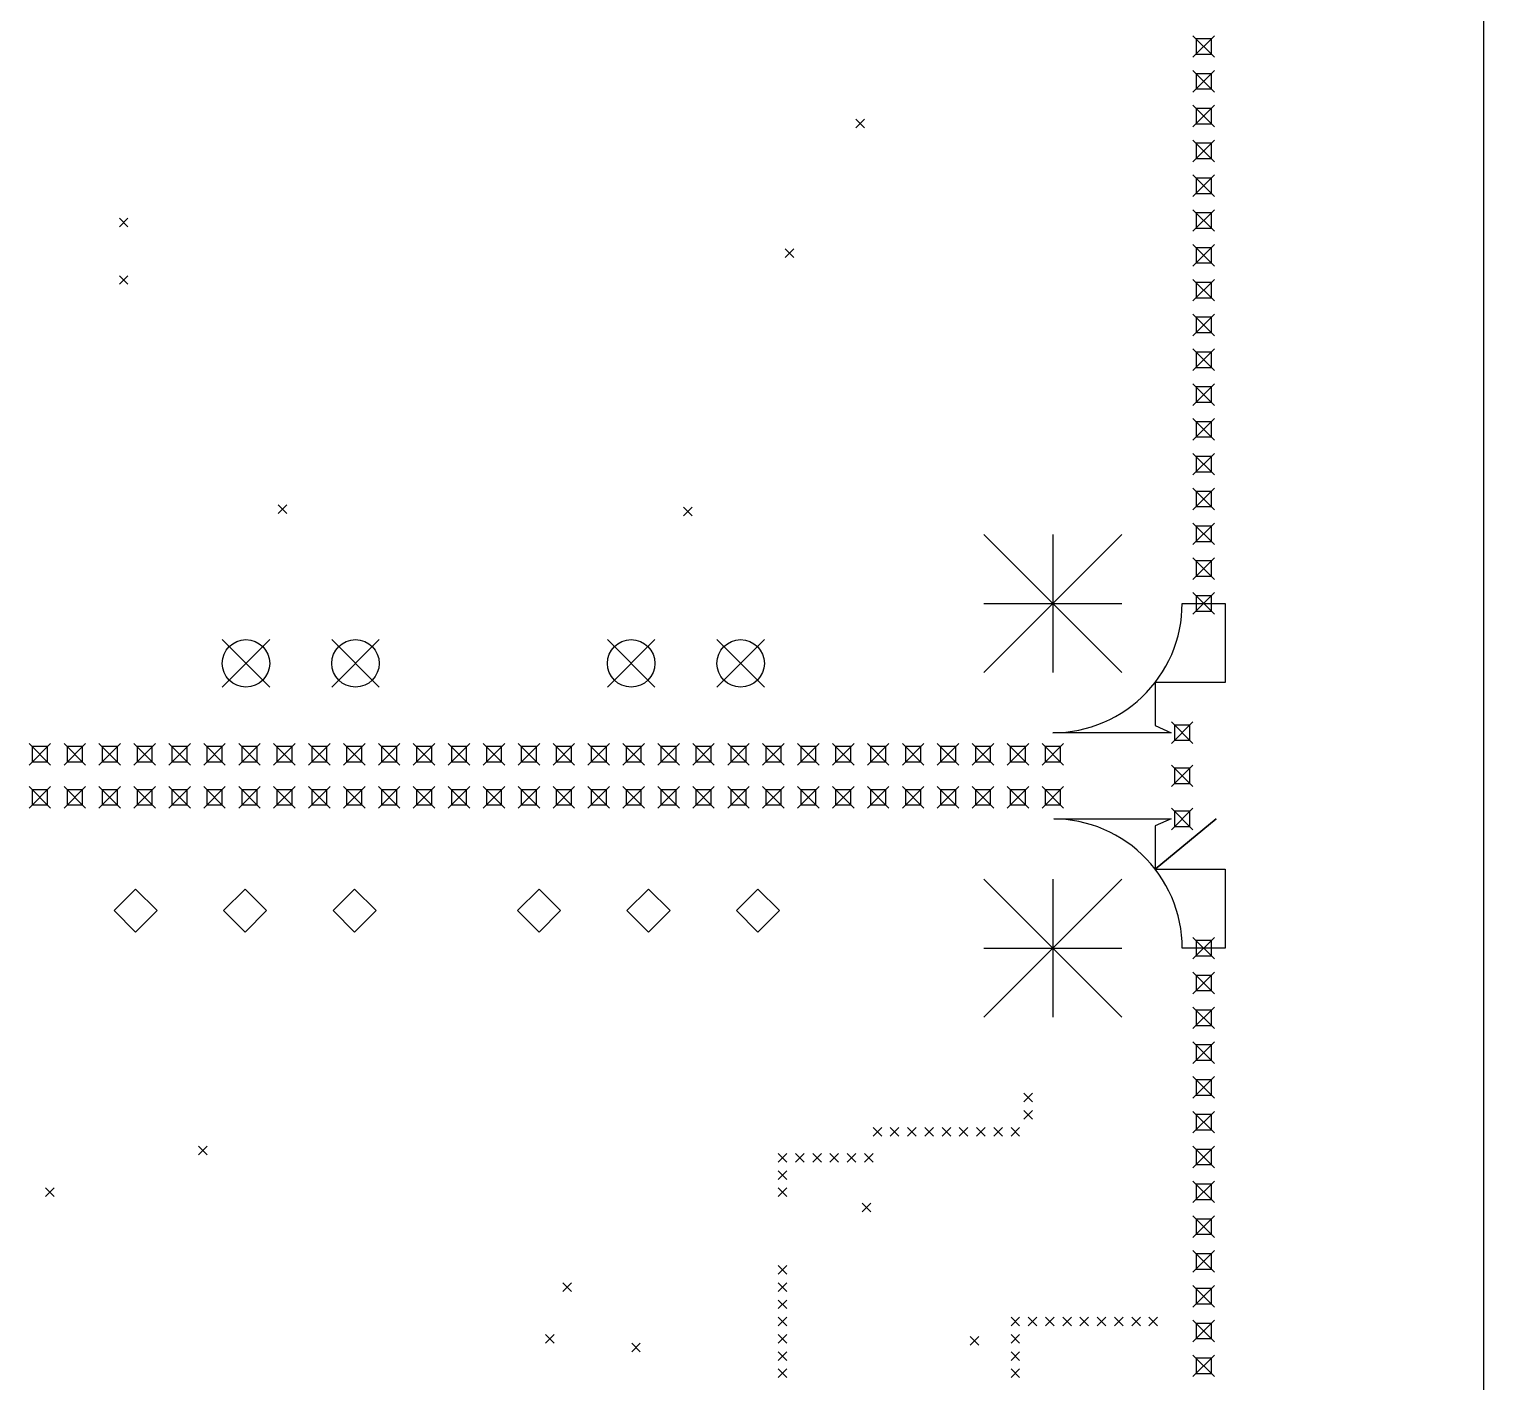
# Model space of a CAD drawing. Extents: x 69 to 143, y -148 to -20.
# Drawn here: x 104.75 to 138.5, y -83.07 to -51.67 of the extents above; entities that cross this region are included whole.
import ezdxf

# ---------------------------------------------------------------- set-up
doc = ezdxf.new("R2010")
doc.units = 0
doc.layers.add('BLACK', color=7, linetype='CONTINUOUS')

msp = doc.modelspace()

# ---------------------------------------------------------------- linework, layer by layer
at = {"layer": 'BLACK', "linetype": 'CONTINUOUS'}
for p, q in [((138.50001, -118.000027), (138.50001, -20)), ((131.750002, -51.826923), (132.250002, -52.326923)), ((132.250002, -51.826923), (131.750002, -52.326923)), ((132.17678, -51.900145), (131.823224, -51.900145)), ((131.823224, -51.900145), (131.823224, -52.253701)), ((132.17678, -52.253701), (132.17678, -51.900145)), ((131.823224, -52.253701), (132.17678, -52.253701)), ((131.750002, -52.634615), (132.250002, -53.134615)), ((132.250002, -52.634615), (131.750002, -53.134615)), ((132.17678, -52.707837), (131.823224, -52.707837)), ((131.823224, -52.707837), (131.823224, -53.061393)), ((132.17678, -53.061393), (132.17678, -52.707837)), ((131.823224, -53.061393), (132.17678, -53.061393)), ((131.750002, -53.442307), (132.250002, -53.942307)), ((132.250002, -53.442307), (131.750002, -53.942307)), ((132.17678, -53.515529), (131.823224, -53.515529)), ((131.823224, -53.515529), (131.823224, -53.869085)), ((132.17678, -53.869085), (132.17678, -53.515529)), ((123.929648, -53.765063), (124.129648, -53.965063)), ((124.129648, -53.765063), (123.929648, -53.965063)), ((131.823224, -53.869085), (132.17678, -53.869085)), ((131.750001, -54.25), (132.250001, -54.75)), ((132.250001, -54.25), (131.750001, -54.75)), ((132.176779, -54.323222), (131.823223, -54.323222)), ((131.823223, -54.323222), (131.823223, -54.676778)), ((132.176779, -54.676778), (132.176779, -54.323222)), ((131.823223, -54.676778), (132.176779, -54.676778)), ((131.750001, -55.057692), (132.250001, -55.557692)), ((132.250001, -55.057692), (131.750001, -55.557692)), ((132.176779, -55.130914), (131.823223, -55.130914)), ((131.823223, -55.130914), (131.823223, -55.48447)), ((132.176779, -55.48447), (132.176779, -55.130914)), ((131.823223, -55.48447), (132.176779, -55.48447)), ((131.750001, -55.865384), (132.250001, -56.365384)), ((132.250001, -55.865384), (131.750001, -56.365384)), ((132.176779, -55.938606), (131.823223, -55.938606)), ((131.823223, -55.938606), (131.823223, -56.292162)), ((132.176779, -56.292162), (132.176779, -55.938606)), ((106.844048, -56.061363), (107.044048, -56.261363)), ((107.044048, -56.061363), (106.844048, -56.261363)), ((131.823223, -56.292162), (132.176779, -56.292162)), ((131.750001, -56.673077), (132.250001, -57.173077)), ((132.250001, -56.673077), (131.750001, -57.173077)), ((122.288048, -56.772763), (122.488048, -56.972763)), ((122.488048, -56.772763), (122.288048, -56.972763)), ((132.176779, -56.746299), (131.823223, -56.746299)), ((131.823223, -56.746299), (131.823223, -57.099855)), ((132.176779, -57.099855), (132.176779, -56.746299)), ((131.823223, -57.099855), (132.176779, -57.099855)), ((106.844048, -57.395963), (107.044048, -57.595963)), ((107.044048, -57.395963), (106.844048, -57.595963)), ((131.750001, -57.480769), (132.250001, -57.980769)), ((132.250001, -57.480769), (131.750001, -57.980769)), ((132.176779, -57.553991), (131.823223, -57.553991)), ((131.823223, -57.553991), (131.823223, -57.907547)), ((132.176779, -57.907547), (132.176779, -57.553991)), ((131.823223, -57.907547), (132.176779, -57.907547)), ((131.75, -58.288461), (132.25, -58.788461)), ((132.25, -58.288461), (131.75, -58.788461)), ((132.176778, -58.361683), (131.823222, -58.361683)), ((131.823222, -58.361683), (131.823222, -58.715239)), ((132.176778, -58.715239), (132.176778, -58.361683)), ((131.823222, -58.715239), (132.176778, -58.715239)), ((131.75, -59.096153), (132.25, -59.596153)), ((132.25, -59.096153), (131.75, -59.596153)), ((132.176778, -59.169375), (131.823222, -59.169375)), ((131.823222, -59.169375), (131.823222, -59.522931)), ((132.176778, -59.522931), (132.176778, -59.169375)), ((131.823222, -59.522931), (132.176778, -59.522931)), ((131.75, -59.903846), (132.25, -60.403846)), ((132.25, -59.903846), (131.75, -60.403846)), ((132.176778, -59.977068), (131.823222, -59.977068)), ((131.823222, -59.977068), (131.823222, -60.330624)), ((132.176778, -60.330624), (132.176778, -59.977068)), ((131.823222, -60.330624), (132.176778, -60.330624)), ((131.75, -60.711538), (132.25, -61.211538)), ((132.25, -60.711538), (131.75, -61.211538)), ((132.176778, -60.78476), (131.823222, -60.78476)), ((131.823222, -60.78476), (131.823222, -61.138316)), ((132.176778, -61.138316), (132.176778, -60.78476)), ((131.823222, -61.138316), (132.176778, -61.138316)), ((131.749999, -61.51923), (132.249999, -62.01923)), ((132.249999, -61.51923), (131.749999, -62.01923)), ((132.176777, -61.592452), (131.823221, -61.592452)), ((131.823221, -61.592452), (131.823221, -61.946008)), ((132.176777, -61.946008), (132.176777, -61.592452)), ((131.823221, -61.946008), (132.176777, -61.946008)), ((131.749999, -62.326923), (132.249999, -62.826923)), ((132.249999, -62.326923), (131.749999, -62.826923)), ((132.176777, -62.400145), (131.823221, -62.400145)), ((131.823221, -62.400145), (131.823221, -62.753701)), ((132.176777, -62.753701), (132.176777, -62.400145)), ((110.529648, -62.714963), (110.729648, -62.914963)), ((110.729648, -62.714963), (110.529648, -62.914963)), ((119.929648, -62.765063), (120.129648, -62.965063)), ((120.129648, -62.765063), (119.929648, -62.965063)), ((131.823221, -62.753701), (132.176777, -62.753701)), ((126.899948, -63.400063), (130.099948, -66.600063)), ((130.099948, -63.400063), (126.899948, -66.600063)), ((128.499948, -63.400063), (128.499948, -66.600063)), ((131.749999, -63.134615), (132.249999, -63.634615)), ((132.249999, -63.134615), (131.749999, -63.634615)), ((132.176777, -63.207837), (131.823221, -63.207837)), ((131.823221, -63.207837), (131.823221, -63.561393)), ((132.176777, -63.561393), (132.176777, -63.207837)), ((131.823221, -63.561393), (132.176777, -63.561393)), ((131.749999, -63.942307), (132.249999, -64.442307)), ((132.249999, -63.942307), (131.749999, -64.442307)), ((132.176777, -64.015529), (131.823221, -64.015529)), ((131.823221, -64.015529), (131.823221, -64.369085)), ((132.176777, -64.369085), (132.176777, -64.015529)), ((131.823221, -64.369085), (132.176777, -64.369085)), ((131.749998, -64.75), (132.249998, -65.25)), ((132.249998, -64.75), (131.749998, -65.25)), ((126.899948, -65.000063), (130.099948, -65.000063)), ((131.496151, -65.151948), (131.499999, -65)), ((131.499999, -65), (132.50001, -65)), ((132.176776, -64.823222), (131.82322, -64.823222)), ((131.82322, -64.823222), (131.82322, -65.176778)), ((132.176776, -65.176778), (132.176776, -64.823222)), ((132.50001, -65), (132.50001, -66.836338)), ((131.438599, -65.603901), (131.465412, -65.454287)), ((131.465412, -65.454287), (131.484612, -65.303507)), ((131.484612, -65.303507), (131.496151, -65.151948)), ((131.82322, -65.176778), (132.176776, -65.176778)), ((131.362431, -65.898098), (131.404243, -65.751964)), ((131.404243, -65.751964), (131.438599, -65.603901)), ((109.231248, -65.841263), (110.331248, -66.941263)), ((110.331248, -65.841263), (109.231248, -66.941263)), ((111.771248, -65.841263), (112.871248, -66.941263)), ((112.871248, -65.841263), (111.771248, -66.941263)), ((118.167248, -65.841263), (119.267248, -66.941263)), ((119.267248, -65.841263), (118.167248, -66.941263)), ((120.707248, -65.841263), (121.807248, -66.941263)), ((121.807248, -65.841263), (120.707248, -66.941263)), ((131.256889, -66.183079), (131.313271, -66.041926)), ((131.313271, -66.041926), (131.362431, -65.898098)), ((131.045951, -66.586909), (131.123058, -66.455921)), ((131.123058, -66.455921), (131.193431, -66.321196)), ((131.193431, -66.321196), (131.256889, -66.183079)), ((130.872346, -66.836338), (130.962309, -66.713823)), ((130.962309, -66.713823), (131.045951, -66.586909)), ((130.566918, -67.174402), (130.674396, -67.066923)), ((130.674396, -67.066923), (130.776293, -66.954139)), ((130.776293, -66.954139), (130.872346, -66.836338)), ((130.872346, -66.836338), (130.872346, -67.836838)), ((132.50001, -66.836338), (130.872346, -66.836338)), ((130.086906, -67.545959), (130.21382, -67.462316)), ((130.21382, -67.462316), (130.336334, -67.372352)), ((130.336334, -67.372352), (130.454134, -67.276299)), ((130.454134, -67.276299), (130.566918, -67.174402)), ((129.398096, -67.862442), (129.541924, -67.813281)), ((129.541924, -67.813281), (129.683077, -67.756899)), ((129.683077, -67.756899), (129.821194, -67.693439)), ((129.821194, -67.693439), (129.955918, -67.623066)), ((129.955918, -67.623066), (130.086906, -67.545959)), ((130.872346, -67.836838), (131.241938, -68.000513)), ((131.25001, -67.750513), (131.75001, -68.250513)), ((131.75001, -67.750513), (131.25001, -68.250513)), ((131.676788, -67.823735), (131.323232, -67.823735)), ((131.323232, -67.823735), (131.323232, -68.177291)), ((131.676788, -68.177291), (131.676788, -67.823735)), ((128.499998, -68.000013), (128.651947, -67.996165)), ((131.241938, -68.000513), (128.499998, -68.000513)), ((128.651947, -67.996165), (128.803506, -67.984626)), ((128.803506, -67.984626), (128.954286, -67.965425)), ((128.954286, -67.965425), (129.103899, -67.938611)), ((129.103899, -67.938611), (129.251963, -67.904254)), ((129.251963, -67.904254), (129.398096, -67.862442)), ((104.749995, -68.250006), (105.249995, -68.750006)), ((105.249995, -68.250006), (104.749995, -68.750006)), ((105.176773, -68.323228), (104.823217, -68.323228)), ((104.823217, -68.323228), (104.823217, -68.676784)), ((105.176773, -68.676784), (105.176773, -68.323228)), ((105.560339, -68.250007), (106.060339, -68.750007)), ((106.060339, -68.250007), (105.560339, -68.750007)), ((105.987117, -68.323229), (105.633561, -68.323229)), ((105.633561, -68.323229), (105.633561, -68.676785)), ((105.987117, -68.676785), (105.987117, -68.323229)), ((106.370684, -68.250007), (106.870684, -68.750007)), ((106.870684, -68.250007), (106.370684, -68.750007)), ((106.797462, -68.323229), (106.443906, -68.323229)), ((106.443906, -68.323229), (106.443906, -68.676785)), ((106.797462, -68.676785), (106.797462, -68.323229)), ((107.181029, -68.250007), (107.681029, -68.750007)), ((107.681029, -68.250007), (107.181029, -68.750007)), ((107.607807, -68.323229), (107.254251, -68.323229)), ((107.254251, -68.323229), (107.254251, -68.676785)), ((107.607807, -68.676785), (107.607807, -68.323229)), ((107.991374, -68.250007), (108.491374, -68.750007)), ((108.491374, -68.250007), (107.991374, -68.750007)), ((108.418152, -68.323229), (108.064596, -68.323229)), ((108.064596, -68.323229), (108.064596, -68.676785)), ((108.418152, -68.676785), (108.418152, -68.323229)), ((108.801719, -68.250008), (109.301719, -68.750008)), ((109.301719, -68.250008), (108.801719, -68.750008)), ((109.228497, -68.32323), (108.874941, -68.32323)), ((108.874941, -68.32323), (108.874941, -68.676786)), ((109.228497, -68.676786), (109.228497, -68.32323)), ((109.612064, -68.250008), (110.112064, -68.750008)), ((110.112064, -68.250008), (109.612064, -68.750008)), ((110.038842, -68.32323), (109.685286, -68.32323)), ((109.685286, -68.32323), (109.685286, -68.676786)), ((110.038842, -68.676786), (110.038842, -68.32323)), ((110.422409, -68.250008), (110.922409, -68.750008)), ((110.922409, -68.250008), (110.422409, -68.750008)), ((110.849187, -68.32323), (110.495631, -68.32323)), ((110.495631, -68.32323), (110.495631, -68.676786)), ((110.849187, -68.676786), (110.849187, -68.32323)), ((111.232754, -68.250008), (111.732754, -68.750008)), ((111.732754, -68.250008), (111.232754, -68.750008)), ((111.659532, -68.32323), (111.305976, -68.32323)), ((111.305976, -68.32323), (111.305976, -68.676786)), ((111.659532, -68.676786), (111.659532, -68.32323)), ((112.043099, -68.250009), (112.543099, -68.750009)), ((112.543099, -68.250009), (112.043099, -68.750009)), ((112.469877, -68.323231), (112.116321, -68.323231)), ((112.116321, -68.323231), (112.116321, -68.676787)), ((112.469877, -68.676787), (112.469877, -68.323231)), ((112.853444, -68.250009), (113.353444, -68.750009)), ((113.353444, -68.250009), (112.853444, -68.750009)), ((113.280222, -68.323231), (112.926666, -68.323231)), ((112.926666, -68.323231), (112.926666, -68.676787)), ((113.280222, -68.676787), (113.280222, -68.323231)), ((113.663789, -68.250009), (114.163789, -68.750009)), ((114.163789, -68.250009), (113.663789, -68.750009)), ((114.090567, -68.323231), (113.737011, -68.323231)), ((113.737011, -68.323231), (113.737011, -68.676787)), ((114.090567, -68.676787), (114.090567, -68.323231)), ((114.474134, -68.250009), (114.974134, -68.750009)), ((114.974134, -68.250009), (114.474134, -68.750009)), ((114.900912, -68.323231), (114.547356, -68.323231)), ((114.547356, -68.323231), (114.547356, -68.676787)), ((114.900912, -68.676787), (114.900912, -68.323231)), ((115.284479, -68.25001), (115.784479, -68.75001)), ((115.784479, -68.25001), (115.284479, -68.75001)), ((115.711257, -68.323232), (115.357701, -68.323232)), ((115.357701, -68.323232), (115.357701, -68.676788)), ((115.711257, -68.676788), (115.711257, -68.323232)), ((116.094824, -68.25001), (116.594824, -68.75001)), ((116.594824, -68.25001), (116.094824, -68.75001)), ((116.521602, -68.323232), (116.168046, -68.323232)), ((116.168046, -68.323232), (116.168046, -68.676788)), ((116.521602, -68.676788), (116.521602, -68.323232)), ((116.905169, -68.25001), (117.405169, -68.75001)), ((117.405169, -68.25001), (116.905169, -68.75001)), ((117.331947, -68.323232), (116.978391, -68.323232)), ((116.978391, -68.323232), (116.978391, -68.676788)), ((117.331947, -68.676788), (117.331947, -68.323232)), ((117.715514, -68.25001), (118.215514, -68.75001)), ((118.215514, -68.25001), (117.715514, -68.75001)), ((118.142292, -68.323232), (117.788736, -68.323232)), ((117.788736, -68.323232), (117.788736, -68.676788)), ((118.142292, -68.676788), (118.142292, -68.323232)), ((118.525859, -68.250011), (119.025859, -68.750011)), ((119.025859, -68.250011), (118.525859, -68.750011)), ((118.952637, -68.323233), (118.599081, -68.323233)), ((118.599081, -68.323233), (118.599081, -68.676789)), ((118.952637, -68.676789), (118.952637, -68.323233)), ((119.336204, -68.250011), (119.836204, -68.750011)), ((119.836204, -68.250011), (119.336204, -68.750011)), ((119.762982, -68.323233), (119.409426, -68.323233)), ((119.409426, -68.323233), (119.409426, -68.676789)), ((119.762982, -68.676789), (119.762982, -68.323233)), ((120.146549, -68.250011), (120.646549, -68.750011)), ((120.646549, -68.250011), (120.146549, -68.750011)), ((120.573327, -68.323233), (120.219771, -68.323233)), ((120.219771, -68.323233), (120.219771, -68.676789)), ((120.573327, -68.676789), (120.573327, -68.323233)), ((120.956894, -68.250011), (121.456894, -68.750011)), ((121.456894, -68.250011), (120.956894, -68.750011)), ((121.383672, -68.323233), (121.030116, -68.323233)), ((121.030116, -68.323233), (121.030116, -68.676789)), ((121.383672, -68.676789), (121.383672, -68.323233)), ((121.767239, -68.250012), (122.267239, -68.750012)), ((122.267239, -68.250012), (121.767239, -68.750012)), ((122.194017, -68.323234), (121.840461, -68.323234)), ((121.840461, -68.323234), (121.840461, -68.67679)), ((122.194017, -68.67679), (122.194017, -68.323234)), ((122.577584, -68.250012), (123.077584, -68.750012)), ((123.077584, -68.250012), (122.577584, -68.750012)), ((123.004362, -68.323234), (122.650806, -68.323234)), ((122.650806, -68.323234), (122.650806, -68.67679)), ((123.004362, -68.67679), (123.004362, -68.323234)), ((123.387929, -68.250012), (123.887929, -68.750012)), ((123.887929, -68.250012), (123.387929, -68.750012)), ((123.814707, -68.323234), (123.461151, -68.323234)), ((123.461151, -68.323234), (123.461151, -68.67679)), ((123.814707, -68.67679), (123.814707, -68.323234)), ((124.198274, -68.250012), (124.698274, -68.750012)), ((124.698274, -68.250012), (124.198274, -68.750012)), ((124.625052, -68.323234), (124.271496, -68.323234)), ((124.271496, -68.323234), (124.271496, -68.67679)), ((124.625052, -68.67679), (124.625052, -68.323234)), ((125.008618, -68.250013), (125.508618, -68.750013)), ((125.508618, -68.250013), (125.008618, -68.750013)), ((125.435396, -68.323235), (125.08184, -68.323235)), ((125.08184, -68.323235), (125.08184, -68.676791)), ((125.435396, -68.676791), (125.435396, -68.323235)), ((125.818963, -68.250013), (126.318963, -68.750013)), ((126.318963, -68.250013), (125.818963, -68.750013)), ((126.245741, -68.323235), (125.892185, -68.323235)), ((125.892185, -68.323235), (125.892185, -68.676791)), ((126.245741, -68.676791), (126.245741, -68.323235)), ((126.629308, -68.250013), (127.129308, -68.750013)), ((127.129308, -68.250013), (126.629308, -68.750013)), ((127.056086, -68.323235), (126.70253, -68.323235)), ((126.70253, -68.323235), (126.70253, -68.676791)), ((127.056086, -68.676791), (127.056086, -68.323235)), ((127.439653, -68.250013), (127.939653, -68.750013)), ((127.939653, -68.250013), (127.439653, -68.750013)), ((127.866431, -68.323235), (127.512875, -68.323235)), ((127.512875, -68.323235), (127.512875, -68.676791)), ((127.866431, -68.676791), (127.866431, -68.323235)), ((128.249998, -68.250013), (128.749998, -68.750013)), ((128.749998, -68.250013), (128.249998, -68.750013)), ((128.676776, -68.323235), (128.32322, -68.323235)), ((128.32322, -68.323235), (128.32322, -68.676791)), ((128.676776, -68.676791), (128.676776, -68.323235)), ((131.323232, -68.177291), (131.676788, -68.177291)), ((104.823217, -68.676784), (105.176773, -68.676784)), ((105.633561, -68.676785), (105.987117, -68.676785)), ((106.443906, -68.676785), (106.797462, -68.676785)), ((107.254251, -68.676785), (107.607807, -68.676785)), ((108.064596, -68.676785), (108.418152, -68.676785)), ((108.874941, -68.676786), (109.228497, -68.676786)), ((109.685286, -68.676786), (110.038842, -68.676786)), ((110.495631, -68.676786), (110.849187, -68.676786)), ((111.305976, -68.676786), (111.659532, -68.676786)), ((112.116321, -68.676787), (112.469877, -68.676787)), ((112.926666, -68.676787), (113.280222, -68.676787)), ((113.737011, -68.676787), (114.090567, -68.676787)), ((114.547356, -68.676787), (114.900912, -68.676787)), ((115.357701, -68.676788), (115.711257, -68.676788)), ((116.168046, -68.676788), (116.521602, -68.676788)), ((116.978391, -68.676788), (117.331947, -68.676788)), ((117.788736, -68.676788), (118.142292, -68.676788)), ((118.599081, -68.676789), (118.952637, -68.676789)), ((119.409426, -68.676789), (119.762982, -68.676789)), ((120.219771, -68.676789), (120.573327, -68.676789)), ((121.030116, -68.676789), (121.383672, -68.676789)), ((121.840461, -68.67679), (122.194017, -68.67679)), ((122.650806, -68.67679), (123.004362, -68.67679)), ((123.461151, -68.67679), (123.814707, -68.67679)), ((124.271496, -68.67679), (124.625052, -68.67679)), ((125.08184, -68.676791), (125.435396, -68.676791)), ((125.892185, -68.676791), (126.245741, -68.676791)), ((126.70253, -68.676791), (127.056086, -68.676791)), ((127.512875, -68.676791), (127.866431, -68.676791)), ((128.32322, -68.676791), (128.676776, -68.676791)), ((131.25001, -68.750513), (131.75001, -69.250513)), ((131.75001, -68.750513), (131.25001, -69.250513)), ((131.676788, -68.823735), (131.323232, -68.823735)), ((131.323232, -68.823735), (131.323232, -69.177291)), ((131.676788, -69.177291), (131.676788, -68.823735)), ((131.323232, -69.177291), (131.676788, -69.177291)), ((104.749991, -69.250017), (105.249991, -69.750017)), ((105.249991, -69.250017), (104.749991, -69.750017)), ((105.176769, -69.323239), (104.823213, -69.323239)), ((104.823213, -69.323239), (104.823213, -69.676795)), ((105.176769, -69.676795), (105.176769, -69.323239)), ((105.560335, -69.250016), (106.060335, -69.750016)), ((106.060335, -69.250016), (105.560335, -69.750016)), ((105.987113, -69.323238), (105.633557, -69.323238)), ((105.633557, -69.323238), (105.633557, -69.676794)), ((105.987113, -69.676794), (105.987113, -69.323238)), ((106.37068, -69.250016), (106.87068, -69.750016)), ((106.87068, -69.250016), (106.37068, -69.750016)), ((106.797458, -69.323238), (106.443902, -69.323238)), ((106.443902, -69.323238), (106.443902, -69.676794)), ((106.797458, -69.676794), (106.797458, -69.323238)), ((107.181025, -69.250016), (107.681025, -69.750016)), ((107.681025, -69.250016), (107.181025, -69.750016)), ((107.607803, -69.323238), (107.254247, -69.323238)), ((107.254247, -69.323238), (107.254247, -69.676794)), ((107.607803, -69.676794), (107.607803, -69.323238)), ((107.99137, -69.250016), (108.49137, -69.750016)), ((108.49137, -69.250016), (107.99137, -69.750016)), ((108.418148, -69.323238), (108.064592, -69.323238)), ((108.064592, -69.323238), (108.064592, -69.676794)), ((108.418148, -69.676794), (108.418148, -69.323238)), ((108.801715, -69.250016), (109.301715, -69.750016)), ((109.301715, -69.250016), (108.801715, -69.750016)), ((109.228493, -69.323238), (108.874937, -69.323238)), ((108.874937, -69.323238), (108.874937, -69.676794)), ((109.228493, -69.676794), (109.228493, -69.323238)), ((109.612059, -69.250016), (110.112059, -69.750016)), ((110.112059, -69.250016), (109.612059, -69.750016)), ((110.038837, -69.323238), (109.685281, -69.323238)), ((109.685281, -69.323238), (109.685281, -69.676794)), ((110.038837, -69.676794), (110.038837, -69.323238)), ((110.422404, -69.250016), (110.922404, -69.750016)), ((110.922404, -69.250016), (110.422404, -69.750016)), ((110.849182, -69.323238), (110.495626, -69.323238)), ((110.495626, -69.323238), (110.495626, -69.676794)), ((110.849182, -69.676794), (110.849182, -69.323238)), ((111.232749, -69.250016), (111.732749, -69.750016)), ((111.732749, -69.250016), (111.232749, -69.750016)), ((111.659527, -69.323238), (111.305971, -69.323238)), ((111.305971, -69.323238), (111.305971, -69.676794)), ((111.659527, -69.676794), (111.659527, -69.323238)), ((112.043094, -69.250016), (112.543094, -69.750016)), ((112.543094, -69.250016), (112.043094, -69.750016)), ((112.469872, -69.323238), (112.116316, -69.323238)), ((112.116316, -69.323238), (112.116316, -69.676794)), ((112.469872, -69.676794), (112.469872, -69.323238)), ((112.853439, -69.250015), (113.353439, -69.750015)), ((113.353439, -69.250015), (112.853439, -69.750015)), ((113.280217, -69.323237), (112.926661, -69.323237)), ((112.926661, -69.323237), (112.926661, -69.676793)), ((113.280217, -69.676793), (113.280217, -69.323237)), ((113.663784, -69.250015), (114.163784, -69.750015)), ((114.163784, -69.250015), (113.663784, -69.750015)), ((114.090562, -69.323237), (113.737006, -69.323237)), ((113.737006, -69.323237), (113.737006, -69.676793)), ((114.090562, -69.676793), (114.090562, -69.323237)), ((114.474128, -69.250015), (114.974128, -69.750015)), ((114.974128, -69.250015), (114.474128, -69.750015)), ((114.900906, -69.323237), (114.54735, -69.323237)), ((114.54735, -69.323237), (114.54735, -69.676793)), ((114.900906, -69.676793), (114.900906, -69.323237)), ((115.284473, -69.250015), (115.784473, -69.750015)), ((115.784473, -69.250015), (115.284473, -69.750015)), ((115.711251, -69.323237), (115.357695, -69.323237)), ((115.357695, -69.323237), (115.357695, -69.676793)), ((115.711251, -69.676793), (115.711251, -69.323237)), ((116.094818, -69.250015), (116.594818, -69.750015)), ((116.594818, -69.250015), (116.094818, -69.750015)), ((116.521596, -69.323237), (116.16804, -69.323237)), ((116.16804, -69.323237), (116.16804, -69.676793)), ((116.521596, -69.676793), (116.521596, -69.323237)), ((116.905163, -69.250015), (117.405163, -69.750015)), ((117.405163, -69.250015), (116.905163, -69.750015)), ((117.331941, -69.323237), (116.978385, -69.323237)), ((116.978385, -69.323237), (116.978385, -69.676793)), ((117.331941, -69.676793), (117.331941, -69.323237)), ((117.715508, -69.250015), (118.215508, -69.750015)), ((118.215508, -69.250015), (117.715508, -69.750015)), ((118.142286, -69.323237), (117.78873, -69.323237)), ((117.78873, -69.323237), (117.78873, -69.676793)), ((118.142286, -69.676793), (118.142286, -69.323237)), ((118.525853, -69.250015), (119.025853, -69.750015)), ((119.025853, -69.250015), (118.525853, -69.750015)), ((118.952631, -69.323237), (118.599075, -69.323237)), ((118.599075, -69.323237), (118.599075, -69.676793)), ((118.952631, -69.676793), (118.952631, -69.323237)), ((119.336197, -69.250015), (119.836197, -69.750015)), ((119.836197, -69.250015), (119.336197, -69.750015)), ((119.762975, -69.323237), (119.409419, -69.323237)), ((119.409419, -69.323237), (119.409419, -69.676793)), ((119.762975, -69.676793), (119.762975, -69.323237)), ((120.146542, -69.250015), (120.646542, -69.750015)), ((120.646542, -69.250015), (120.146542, -69.750015)), ((120.57332, -69.323237), (120.219764, -69.323237)), ((120.219764, -69.323237), (120.219764, -69.676793)), ((120.57332, -69.676793), (120.57332, -69.323237)), ((120.956887, -69.250014), (121.456887, -69.750014)), ((121.456887, -69.250014), (120.956887, -69.750014)), ((121.383665, -69.323236), (121.030109, -69.323236)), ((121.030109, -69.323236), (121.030109, -69.676792)), ((121.383665, -69.676792), (121.383665, -69.323236)), ((121.767232, -69.250014), (122.267232, -69.750014)), ((122.267232, -69.250014), (121.767232, -69.750014)), ((122.19401, -69.323236), (121.840454, -69.323236)), ((121.840454, -69.323236), (121.840454, -69.676792)), ((122.19401, -69.676792), (122.19401, -69.323236)), ((122.577577, -69.250014), (123.077577, -69.750014)), ((123.077577, -69.250014), (122.577577, -69.750014)), ((123.004355, -69.323236), (122.650799, -69.323236)), ((122.650799, -69.323236), (122.650799, -69.676792)), ((123.004355, -69.676792), (123.004355, -69.323236)), ((123.387921, -69.250014), (123.887921, -69.750014)), ((123.887921, -69.250014), (123.387921, -69.750014)), ((123.814699, -69.323236), (123.461143, -69.323236)), ((123.461143, -69.323236), (123.461143, -69.676792)), ((123.814699, -69.676792), (123.814699, -69.323236)), ((124.198266, -69.250014), (124.698266, -69.750014)), ((124.698266, -69.250014), (124.198266, -69.750014)), ((124.625044, -69.323236), (124.271488, -69.323236)), ((124.271488, -69.323236), (124.271488, -69.676792)), ((124.625044, -69.676792), (124.625044, -69.323236)), ((125.008611, -69.250014), (125.508611, -69.750014)), ((125.508611, -69.250014), (125.008611, -69.750014)), ((125.435389, -69.323236), (125.081833, -69.323236)), ((125.081833, -69.323236), (125.081833, -69.676792)), ((125.435389, -69.676792), (125.435389, -69.323236)), ((125.818956, -69.250014), (126.318956, -69.750014)), ((126.318956, -69.250014), (125.818956, -69.750014)), ((126.245734, -69.323236), (125.892178, -69.323236)), ((125.892178, -69.323236), (125.892178, -69.676792)), ((126.245734, -69.676792), (126.245734, -69.323236)), ((126.629301, -69.250014), (127.129301, -69.750014)), ((127.129301, -69.250014), (126.629301, -69.750014)), ((127.056079, -69.323236), (126.702523, -69.323236)), ((126.702523, -69.323236), (126.702523, -69.676792)), ((127.056079, -69.676792), (127.056079, -69.323236)), ((127.439646, -69.250014), (127.939646, -69.750014)), ((127.939646, -69.250014), (127.439646, -69.750014)), ((127.866424, -69.323236), (127.512868, -69.323236)), ((127.512868, -69.323236), (127.512868, -69.676792)), ((127.866424, -69.676792), (127.866424, -69.323236)), ((128.24999, -69.250014), (128.74999, -69.750014)), ((128.74999, -69.250014), (128.24999, -69.750014)), ((128.676768, -69.323236), (128.323212, -69.323236)), ((128.323212, -69.323236), (128.323212, -69.676792)), ((128.676768, -69.676792), (128.676768, -69.323236)), ((104.823213, -69.676795), (105.176769, -69.676795)), ((105.633557, -69.676794), (105.987113, -69.676794)), ((106.443902, -69.676794), (106.797458, -69.676794)), ((107.254247, -69.676794), (107.607803, -69.676794)), ((108.064592, -69.676794), (108.418148, -69.676794)), ((108.874937, -69.676794), (109.228493, -69.676794)), ((109.685281, -69.676794), (110.038837, -69.676794)), ((110.495626, -69.676794), (110.849182, -69.676794)), ((111.305971, -69.676794), (111.659527, -69.676794)), ((112.116316, -69.676794), (112.469872, -69.676794)), ((112.926661, -69.676793), (113.280217, -69.676793)), ((113.737006, -69.676793), (114.090562, -69.676793)), ((114.54735, -69.676793), (114.900906, -69.676793)), ((115.357695, -69.676793), (115.711251, -69.676793)), ((116.16804, -69.676793), (116.521596, -69.676793)), ((116.978385, -69.676793), (117.331941, -69.676793)), ((117.78873, -69.676793), (118.142286, -69.676793)), ((118.599075, -69.676793), (118.952631, -69.676793)), ((119.409419, -69.676793), (119.762975, -69.676793)), ((120.219764, -69.676793), (120.57332, -69.676793)), ((121.030109, -69.676792), (121.383665, -69.676792)), ((121.840454, -69.676792), (122.19401, -69.676792)), ((122.650799, -69.676792), (123.004355, -69.676792)), ((123.461143, -69.676792), (123.814699, -69.676792)), ((124.271488, -69.676792), (124.625044, -69.676792)), ((125.081833, -69.676792), (125.435389, -69.676792)), ((125.892178, -69.676792), (126.245734, -69.676792)), ((126.702523, -69.676792), (127.056079, -69.676792)), ((127.512868, -69.676792), (127.866424, -69.676792)), ((128.323212, -69.676792), (128.676768, -69.676792)), ((131.25001, -69.750513), (131.75001, -70.250513)), ((131.75001, -69.750513), (131.25001, -70.250513)), ((131.676788, -69.823735), (131.323232, -69.823735)), ((131.323232, -69.823735), (131.323232, -70.177291)), ((131.676788, -70.177291), (131.676788, -69.823735)), ((128.651939, -70.003861), (128.519736, -70.000513)), ((128.519736, -70.000513), (131.241917, -70.000513)), ((128.803498, -70.0154), (128.651939, -70.003861)), ((128.954278, -70.034601), (128.803498, -70.0154)), ((129.103892, -70.061414), (128.954278, -70.034601)), ((129.251955, -70.09577), (129.103892, -70.061414)), ((129.398089, -70.137582), (129.251955, -70.09577)), ((129.541917, -70.186742), (129.398089, -70.137582)), ((129.68307, -70.243124), (129.541917, -70.186742)), ((130.872344, -71.163679), (132.285279, -70.000513)), ((131.241917, -70.000513), (130.872344, -70.164179)), ((132.285279, -70.000513), (130.872344, -71.163679)), ((130.872344, -70.164179), (130.872344, -71.163679)), ((131.323232, -70.177291), (131.676788, -70.177291)), ((129.821187, -70.306583), (129.68307, -70.243124)), ((129.955912, -70.376956), (129.821187, -70.306583)), ((130.0869, -70.454063), (129.955912, -70.376956)), ((130.213814, -70.537705), (130.0869, -70.454063)), ((130.336329, -70.627668), (130.213814, -70.537705)), ((130.45413, -70.723721), (130.336329, -70.627668)), ((130.566914, -70.825617), (130.45413, -70.723721)), ((130.674393, -70.933095), (130.566914, -70.825617)), ((130.77629, -71.045879), (130.674393, -70.933095)), ((130.872344, -71.163679), (130.77629, -71.045879)), ((130.962308, -71.286193), (130.872344, -71.163679)), ((130.872344, -71.163679), (132.50001, -71.163679)), ((132.50001, -71.163679), (132.50001, -73.000014)), ((126.899948, -71.400077), (130.099948, -74.600077)), ((130.099948, -71.400077), (126.899948, -74.600077)), ((128.499948, -71.400077), (128.499948, -74.600077)), ((131.045951, -71.413107), (130.962308, -71.286193)), ((131.123058, -71.544094), (131.045951, -71.413107)), ((131.193432, -71.678819), (131.123058, -71.544094)), ((107.221248, -71.628777), (106.721248, -72.128777)), ((107.721248, -72.128777), (107.221248, -71.628777)), ((109.761248, -71.628777), (109.261248, -72.128777)), ((110.261248, -72.128777), (109.761248, -71.628777)), ((112.301248, -71.628777), (111.801248, -72.128777)), ((112.801248, -72.128777), (112.301248, -71.628777)), ((116.579548, -71.628777), (116.079548, -72.128777)), ((117.079548, -72.128777), (116.579548, -71.628777)), ((119.119548, -71.628777), (118.619548, -72.128777)), ((119.619548, -72.128777), (119.119548, -71.628777)), ((121.659548, -71.628777), (121.159548, -72.128777)), ((122.159548, -72.128777), (121.659548, -71.628777)), ((131.256892, -71.816935), (131.193432, -71.678819)), ((131.313275, -71.958088), (131.256892, -71.816935)), ((106.721248, -72.128777), (107.221248, -72.628777)), ((107.221248, -72.628777), (107.721248, -72.128777)), ((109.261248, -72.128777), (109.761248, -72.628777)), ((109.761248, -72.628777), (110.261248, -72.128777)), ((111.801248, -72.128777), (112.301248, -72.628777)), ((112.301248, -72.628777), (112.801248, -72.128777)), ((116.079548, -72.128777), (116.579548, -72.628777)), ((116.579548, -72.628777), (117.079548, -72.128777)), ((118.619548, -72.128777), (119.119548, -72.628777)), ((119.119548, -72.628777), (119.619548, -72.128777)), ((121.159548, -72.128777), (121.659548, -72.628777)), ((121.659548, -72.628777), (122.159548, -72.128777)), ((131.362436, -72.101916), (131.313275, -71.958088)), ((131.404249, -72.248049), (131.362436, -72.101916)), ((131.438606, -72.396113), (131.404249, -72.248049)), ((131.46542, -72.545726), (131.438606, -72.396113)), ((131.484622, -72.696506), (131.46542, -72.545726)), ((131.496162, -72.848065), (131.484622, -72.696506)), ((131.50001, -73.000014), (131.496162, -72.848065)), ((131.75001, -72.750014), (132.25001, -73.250014)), ((132.25001, -72.750014), (131.75001, -73.250014)), ((132.176788, -72.823236), (131.823232, -72.823236)), ((131.823232, -72.823236), (131.823232, -73.176792)), ((132.176788, -73.176792), (132.176788, -72.823236)), ((126.899948, -73.000077), (130.099948, -73.000077)), ((132.50001, -73.000014), (131.50001, -73.000014)), ((131.823232, -73.176792), (132.176788, -73.176792)), ((131.75001, -73.557706), (132.25001, -74.057706)), ((132.25001, -73.557706), (131.75001, -74.057706)), ((132.176788, -73.630928), (131.823232, -73.630928)), ((131.823232, -73.630928), (131.823232, -73.984484)), ((132.176788, -73.984484), (132.176788, -73.630928)), ((131.823232, -73.984484), (132.176788, -73.984484)), ((131.75001, -74.365398), (132.25001, -74.865398)), ((132.25001, -74.365398), (131.75001, -74.865398)), ((132.176788, -74.43862), (131.823232, -74.43862)), ((131.823232, -74.43862), (131.823232, -74.792176)), ((132.176788, -74.792176), (132.176788, -74.43862)), ((131.823232, -74.792176), (132.176788, -74.792176)), ((131.75001, -75.173091), (132.25001, -75.673091)), ((132.25001, -75.173091), (131.75001, -75.673091)), ((132.176788, -75.246313), (131.823232, -75.246313)), ((131.823232, -75.246313), (131.823232, -75.599869)), ((132.176788, -75.599869), (132.176788, -75.246313)), ((131.823232, -75.599869), (132.176788, -75.599869)), ((131.75001, -75.980783), (132.25001, -76.480783)), ((132.25001, -75.980783), (131.75001, -76.480783)), ((132.176788, -76.054005), (131.823232, -76.054005)), ((131.823232, -76.054005), (131.823232, -76.407561)), ((132.176788, -76.407561), (132.176788, -76.054005)), ((127.829648, -76.365077), (128.029648, -76.565077)), ((128.029648, -76.365077), (127.829648, -76.565077)), ((131.823232, -76.407561), (132.176788, -76.407561)), ((127.829648, -76.765077), (128.029648, -76.965077)), ((128.029648, -76.765077), (127.829648, -76.965077)), ((131.750009, -76.788475), (132.250009, -77.288475)), ((132.250009, -76.788475), (131.750009, -77.288475)), ((132.176787, -76.861697), (131.823231, -76.861697)), ((131.823231, -76.861697), (131.823231, -77.215253)), ((132.176787, -77.215253), (132.176787, -76.861697)), ((124.329648, -77.165077), (124.529648, -77.365077)), ((124.529648, -77.165077), (124.329648, -77.365077)), ((124.729648, -77.165077), (124.929648, -77.365077)), ((124.929648, -77.165077), (124.729648, -77.365077)), ((125.129648, -77.165077), (125.329648, -77.365077)), ((125.329648, -77.165077), (125.129648, -77.365077)), ((125.529648, -77.165077), (125.729648, -77.365077)), ((125.729648, -77.165077), (125.529648, -77.365077)), ((125.929648, -77.165077), (126.129648, -77.365077)), ((126.129648, -77.165077), (125.929648, -77.365077)), ((126.329648, -77.165077), (126.529648, -77.365077)), ((126.529648, -77.165077), (126.329648, -77.365077)), ((126.729648, -77.165077), (126.929648, -77.365077)), ((126.929648, -77.165077), (126.729648, -77.365077)), ((127.129648, -77.165077), (127.329648, -77.365077)), ((127.329648, -77.165077), (127.129648, -77.365077)), ((127.529648, -77.165077), (127.729648, -77.365077)), ((127.729648, -77.165077), (127.529648, -77.365077)), ((131.823231, -77.215253), (132.176787, -77.215253)), ((108.679648, -77.595077), (108.879648, -77.795077)), ((108.879648, -77.595077), (108.679648, -77.795077)), ((131.750009, -77.596167), (132.250009, -78.096167)), ((132.250009, -77.596167), (131.750009, -78.096167)), ((122.129648, -77.765077), (122.329648, -77.965077)), ((122.329648, -77.765077), (122.129648, -77.965077)), ((122.529648, -77.765077), (122.729648, -77.965077)), ((122.729648, -77.765077), (122.529648, -77.965077)), ((122.929648, -77.765077), (123.129648, -77.965077)), ((123.129648, -77.765077), (122.929648, -77.965077)), ((123.329648, -77.765077), (123.529648, -77.965077)), ((123.529648, -77.765077), (123.329648, -77.965077)), ((123.729648, -77.765077), (123.929648, -77.965077)), ((123.929648, -77.765077), (123.729648, -77.965077)), ((124.129648, -77.765077), (124.329648, -77.965077)), ((124.329648, -77.765077), (124.129648, -77.965077)), ((132.176787, -77.669389), (131.823231, -77.669389)), ((131.823231, -77.669389), (131.823231, -78.022945)), ((132.176787, -78.022945), (132.176787, -77.669389)), ((122.129648, -78.165077), (122.329648, -78.365077)), ((122.329648, -78.165077), (122.129648, -78.365077)), ((131.823231, -78.022945), (132.176787, -78.022945)), ((105.129648, -78.565077), (105.329648, -78.765077)), ((105.329648, -78.565077), (105.129648, -78.765077)), ((122.129648, -78.565077), (122.329648, -78.765077)), ((122.329648, -78.565077), (122.129648, -78.765077)), ((131.750009, -78.40386), (132.250009, -78.90386)), ((132.250009, -78.40386), (131.750009, -78.90386)), ((132.176787, -78.477082), (131.823231, -78.477082)), ((131.823231, -78.477082), (131.823231, -78.830638)), ((132.176787, -78.830638), (132.176787, -78.477082)), ((124.079648, -78.915077), (124.279648, -79.115077)), ((124.279648, -78.915077), (124.079648, -79.115077)), ((131.823231, -78.830638), (132.176787, -78.830638)), ((131.750009, -79.211552), (132.250009, -79.711552)), ((132.250009, -79.211552), (131.750009, -79.711552)), ((132.176787, -79.284774), (131.823231, -79.284774)), ((131.823231, -79.284774), (131.823231, -79.63833)), ((132.176787, -79.63833), (132.176787, -79.284774)), ((131.823231, -79.63833), (132.176787, -79.63833)), ((131.750008, -80.019244), (132.250008, -80.519244)), ((132.250008, -80.019244), (131.750008, -80.519244)), ((132.176786, -80.092466), (131.82323, -80.092466)), ((131.82323, -80.092466), (131.82323, -80.446022)), ((132.176786, -80.446022), (132.176786, -80.092466)), ((122.129648, -80.365077), (122.329648, -80.565077)), ((122.329648, -80.365077), (122.129648, -80.565077)), ((131.82323, -80.446022), (132.176786, -80.446022)), ((117.129648, -80.765077), (117.329648, -80.965077)), ((117.329648, -80.765077), (117.129648, -80.965077)), ((122.129648, -80.765077), (122.329648, -80.965077)), ((122.329648, -80.765077), (122.129648, -80.965077)), ((131.750008, -80.826937), (132.250008, -81.326937)), ((132.250008, -80.826937), (131.750008, -81.326937)), ((132.176786, -80.900159), (131.82323, -80.900159)), ((131.82323, -80.900159), (131.82323, -81.253715)), ((132.176786, -81.253715), (132.176786, -80.900159)), ((122.129648, -81.165077), (122.329648, -81.365077)), ((122.329648, -81.165077), (122.129648, -81.365077)), ((131.82323, -81.253715), (132.176786, -81.253715)), ((122.129648, -81.565077), (122.329648, -81.765077)), ((122.329648, -81.565077), (122.129648, -81.765077)), ((127.529648, -81.565077), (127.729648, -81.765077)), ((127.729648, -81.565077), (127.529648, -81.765077)), ((127.929648, -81.565077), (128.129648, -81.765077)), ((128.129648, -81.565077), (127.929648, -81.765077)), ((128.329648, -81.565077), (128.529648, -81.765077)), ((128.529648, -81.565077), (128.329648, -81.765077)), ((128.729648, -81.565077), (128.929648, -81.765077)), ((128.929648, -81.565077), (128.729648, -81.765077)), ((129.129648, -81.565077), (129.329648, -81.765077)), ((129.329648, -81.565077), (129.129648, -81.765077)), ((129.529648, -81.565077), (129.729648, -81.765077)), ((129.729648, -81.565077), (129.529648, -81.765077)), ((129.929648, -81.565077), (130.129648, -81.765077)), ((130.129648, -81.565077), (129.929648, -81.765077)), ((130.329648, -81.565077), (130.529648, -81.765077)), ((130.529648, -81.565077), (130.329648, -81.765077)), ((130.729648, -81.565077), (130.929648, -81.765077)), ((130.929648, -81.565077), (130.729648, -81.765077)), ((131.750008, -81.634629), (132.250008, -82.134629)), ((132.250008, -81.634629), (131.750008, -82.134629)), ((116.729648, -81.965077), (116.929648, -82.165077)), ((116.929648, -81.965077), (116.729648, -82.165077)), ((122.129648, -81.965077), (122.329648, -82.165077)), ((122.329648, -81.965077), (122.129648, -82.165077)), ((127.529648, -81.965077), (127.729648, -82.165077)), ((127.729648, -81.965077), (127.529648, -82.165077)), ((132.176786, -81.707851), (131.82323, -81.707851)), ((131.82323, -81.707851), (131.82323, -82.061407)), ((132.176786, -82.061407), (132.176786, -81.707851)), ((118.729648, -82.165077), (118.929648, -82.365077)), ((118.929648, -82.165077), (118.729648, -82.365077)), ((126.579648, -82.015077), (126.779648, -82.215077)), ((126.779648, -82.015077), (126.579648, -82.215077)), ((131.82323, -82.061407), (132.176786, -82.061407)), ((122.129648, -82.365077), (122.329648, -82.565077)), ((122.329648, -82.365077), (122.129648, -82.565077)), ((127.529648, -82.365077), (127.729648, -82.565077)), ((127.729648, -82.365077), (127.529648, -82.565077)), ((131.750008, -82.442321), (132.250008, -82.942321)), ((132.250008, -82.442321), (131.750008, -82.942321)), ((132.176786, -82.515543), (131.82323, -82.515543)), ((131.82323, -82.515543), (131.82323, -82.869099)), ((132.176786, -82.869099), (132.176786, -82.515543)), ((122.129648, -82.765077), (122.329648, -82.965077)), ((122.329648, -82.765077), (122.129648, -82.965077)), ((127.529648, -82.765077), (127.729648, -82.965077)), ((127.729648, -82.765077), (127.529648, -82.965077)), ((131.82323, -82.869099), (132.176786, -82.869099))]:
    msp.add_line(p, q, dxfattribs=at)
at = {"layer": 'BLACK'}
for centre in [(109.781248, -66.391263), (112.321248, -66.391263), (118.717248, -66.391263), (121.257248, -66.391263)]:
    msp.add_circle(centre, 0.55, dxfattribs=at)

doc.saveas('drawing.dxf')
